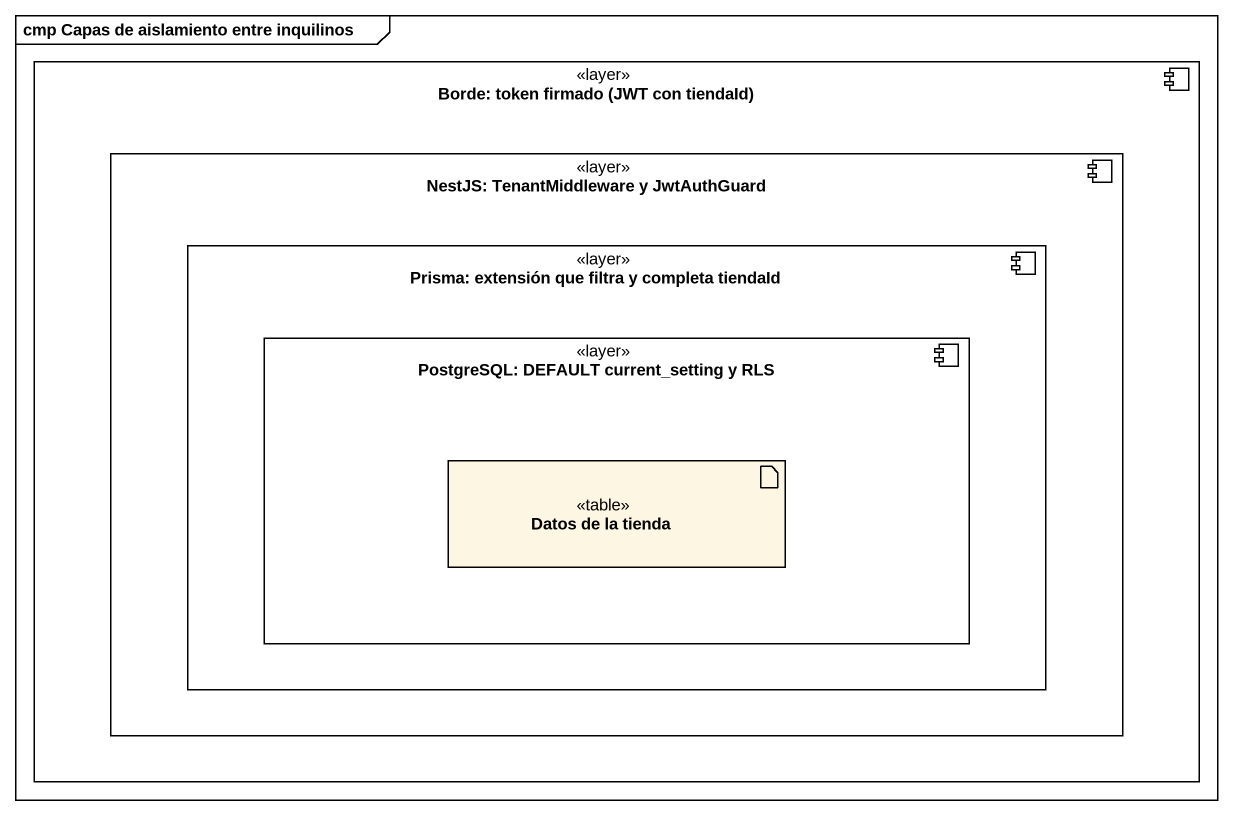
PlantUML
@startuml
mainframe cmp Capas de aislamiento entre inquilinos
component "Borde: token firmado (JWT con tiendaId)" as Borde_token_firmado_JWT_con <<layer>> {
  component "NestJS: TenantMiddleware y JwtAuthGuard" as NestJS_TenantMiddleware_y <<layer>> {
    component "Prisma: extensión que filtra y completa tiendaId" as Prisma_extensión_que_filtra <<layer>> {
      component "PostgreSQL: DEFAULT current_setting y RLS" as PostgreSQL_DEFAULT_current <<layer>> {
        artifact "Datos de la tienda" as Datos_de_la_tienda <<table>>
      }
    }
  }
}
@enduml
